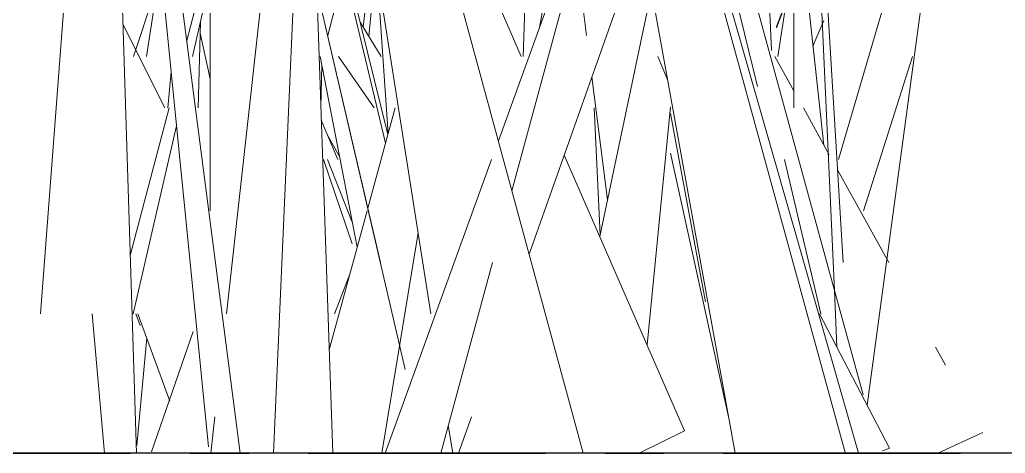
# Model space of a CAD drawing. Header units: millimetres. Extents: x -10020 to 20888, y -4665 to 12339.
# Drawn here: x 2489.5 to 2542.3, y 3048 to 3071.3 of the extents above; entities that cross this region are included whole.
import ezdxf

# ---------------------------------------------------------------- set-up
doc = ezdxf.new("R2010")
doc.units = ezdxf.units.MM
doc.linetypes.add('Grid Line 1_2_', pattern=[22.225, 12.7, -3.175, 3.175, -3.175])
doc.layers.add('G-IMPT', color=8, linetype='Continuous', lineweight=9)

# ---------------------------------------------------------------- blocks, each defined once
blk = doc.blocks.new('Grass Array - 25_dwg-V22-West')
at = {"layer": 'G-IMPT'}
for p, q in [((2534.902, 3050.579), (2543.539, 3114.378)), ((2511.536, 3055.48), (2503.126, 3109.035)), ((2499.628, 3048.355), (2494.1, 3104.01)), ((2490.632, 3055.48), (2494.109, 3101.287)), ((2506.059, 3098.241), (2519.706, 3048)), ((2517.357, 3070.841), (2521.972, 3096.655)), ((2533.151, 3056.737), (2522.408, 3096.144)), ((2495.402, 3093.916), (2501.322, 3048)), ((2494.405, 3091.796), (2495.771, 3048)), ((2533.151, 3056.737), (2531.609, 3091.077)), ((2506.286, 3048), (2504.891, 3088.545)), ((2528.934, 3087.264), (2529.792, 3069.593)), ((2498.469, 3070.13), (2502.433, 3085.214)), ((2539.539, 3084.826), (2533.37, 3063.757)), ((2516.988, 3084.234), (2516.484, 3069.275)), ((2525.426, 3083.07), (2516.804, 3058.68)), ((2532.082, 3083.391), (2533.627, 3058.239)), ((2529.037, 3067.677), (2525.342, 3082.832)), ((2509.238, 3065.094), (2505.197, 3081.528)), ((2504.573, 3081.248), (2503.12, 3048)), ((2503.34, 3080.311), (2500.59, 3055.48)), ((2509.111, 3064.629), (2505.359, 3080.311)), ((2515.155, 3064.754), (2520.942, 3080.749)), ((2524.88, 3080.311), (2533.735, 3048.047)), ((2534.437, 3048.015), (2525.581, 3079.029)), ((2530.987, 3066.516), (2530.985, 3079.122)), ((2500.911, 3078.59), (2498.771, 3069.275)), ((2507.921, 3070.847), (2508.375, 3074.793)), ((2516.385, 3069.275), (2513.979, 3074.793)), ((2519.343, 3074.842), (2515.884, 3062.069)), ((2519.883, 3070.401), (2519.326, 3074.793)), ((2527.839, 3048), (2522.996, 3074.793)), ((2530.946, 3074.671), (2530.127, 3069.275)), ((2497.059, 3074.218), (2496.322, 3069.275)), ((2508.223, 3070.35), (2508.582, 3074.291)), ((2499.717, 3060.998), (2499.725, 3073.427)), ((2506.907, 3073.842), (2506.018, 3070.402)), ((2509.248, 3065.133), (2508.664, 3073.765)), ((2509.248, 3065.133), (2508.664, 3073.765)), ((2531.593, 3073.589), (2532.589, 3064.528)), ((2495.615, 3069.275), (2496.907, 3073.196)), ((2530.986, 3073.336), (2530.049, 3070.888)), ((2530.049, 3070.814), (2530.986, 3073.281)), ((2508.838, 3058.239), (2505.64, 3072.034)), ((2510.169, 3052.501), (2505.64, 3072.034)), ((2520.588, 3059.632), (2523.189, 3072.034)), ((2495.053, 3071.015), (2497.287, 3066.516)), ((2499.085, 3066.516), (2499.198, 3071.135)), ((2507.757, 3071.116), (2508.877, 3069.275)), ((2532.005, 3069.837), (2532.582, 3071.212)), ((2499.183, 3070.523), (2499.721, 3068.073)), ((2505.607, 3069.275), (2507.596, 3059.058)), ((2506.6, 3069.275), (2508.511, 3066.516)), ((2524.227, 3067.982), (2523.7, 3069.275)), ((2524.227, 3067.982), (2523.7, 3069.275)), ((2529.968, 3069.275), (2530.987, 3067.43)), ((2537.328, 3069.275), (2534.706, 3060.998)), ((2505.652, 3066.516), (2505.694, 3068.83)), ((2497.631, 3068.46), (2497.453, 3066.516)), ((2521, 3061.594), (2520.164, 3068.185)), ((2524.368, 3066.586), (2523.123, 3053.817)), ((2495.44, 3058.603), (2497.519, 3066.516)), ((2509.625, 3066.516), (2508.164, 3061.146)), ((2520.604, 3059.706), (2520.291, 3066.516)), ((2524.368, 3066.213), (2526.257, 3056.127)), ((2531.491, 3066.516), (2532.878, 3064.005)), ((2497.919, 3065.566), (2495.601, 3055.48)), ((2506.56, 3063.757), (2505.671, 3065.87)), ((2506.649, 3063.924), (2505.997, 3065.096)), ((2525.13, 3049.214), (2518.687, 3063.993)), ((2524.368, 3064.099), (2527.479, 3049.962)), ((2505.79, 3063.757), (2507.328, 3059.225)), ((2506.006, 3063.757), (2507.328, 3060.392)), ((2509.093, 3048), (2514.794, 3063.757)), ((2530.474, 3063.757), (2532.432, 3055.48)), ((2533.322, 3063.2), (2536.061, 3058.239)), ((2508.124, 3060.998), (2506.096, 3053.541)), ((2508.908, 3048), (2510.853, 3059.826)), ((2514.847, 3058.239), (2512.074, 3048)), ((2507.204, 3057.614), (2506.382, 3055.48)), ((2533.151, 3056.737), (2534.685, 3051.129)), ((2533.151, 3056.737), (2533.284, 3053.696)), ((2493.396, 3055.48), (2494.069, 3048)), ((2495.969, 3054.86), (2495.739, 3055.48)), ((2497.571, 3050.796), (2495.848, 3055.48)), ((2532.358, 3055.48), (2536.095, 3048.282)), ((2496.582, 3048.087), (2498.809, 3054.525)), ((2496.324, 3054.187), (2495.796, 3048.425)), ((2538.57, 3053.695), (2539.107, 3052.721)), ((2510.169, 3052.501), (2510.118, 3052.721)), ((2499.979, 3049.962), (2499.762, 3048)), ((2513.723, 3049.962), (2513.029, 3048)), ((2512.71, 3048), (2512.477, 3049.486)), ((2525.13, 3049.214), (2522.691, 3048)), ((2538.686, 3048), (2541.095, 3049.121)), ((2535.729, 3048.129), (2536.095, 3048.282))]:
    blk.add_line(p, q, dxfattribs=at)
blk = doc.blocks.new('Grass Array - Grass Array-V25-West')
blk.add_blockref('Grass Array - 25_dwg-V22-West', (0, 0))

msp = doc.modelspace()

# ---------------------------------------------------------------- linework, layer by layer
msp.add_line((4710.823, 3048), (-7496.271, 3048))
at = {"linetype": 'Grid Line 1_2_'}
msp.add_line((-7496.271, 3048), (19186.713, 3048), dxfattribs=at)

# ---------------------------------------------------------------- block references
msp.add_blockref('Grass Array - Grass Array-V25-West', (0, 0))

doc.saveas('drawing.dxf')
